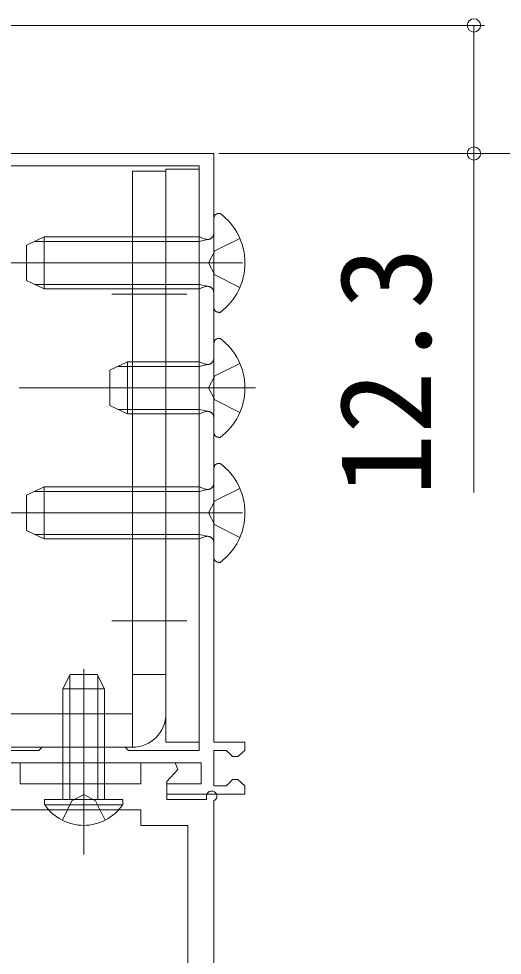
# Model space of a CAD drawing. Units: millimetres, scale not verified. Extents: x -525 to 525, y -785 to 780.
# Drawn here: x -218.4 to -171.9, y 68.2 to 158.1 of the extents above; entities that cross this region are included whole.
import ezdxf
from ezdxf.enums import TextEntityAlignment as Align

# ---------------------------------------------------------------- set-up
doc = ezdxf.new("R2010")
doc.units = ezdxf.units.MM
doc.header["$LTSCALE"] = 4
doc.linetypes.add('DOUBLE_CHAIN2', pattern=[12.8, 9, -1, 0.6, -0.6, 0.6, -1])
for name, color, linetype, lineweight in [('0-2_YKK_11', 30, 'Continuous', 18), ('0-4_YKK_13', 4, 'Continuous', 18), ('0-5_YKK_D', 6, 'Continuous', 18)]:
    doc.layers.add(name, color=color, linetype=linetype, lineweight=lineweight)
doc.styles.add('ＭＳ ゴシック', font='')
doc.styles.get('ＭＳ ゴシック').set_extended_font_data('MS Gothic')

msp = doc.modelspace()

# ---------------------------------------------------------------- linework, layer by layer
at = {"layer": '0-2_YKK_11', "color": 211}
for points in [[(-223.608, 86.655), (-200.808, 86.655), (-200.808, 84.655), (-204.108, 84.655), (-204.108, 83.655), (-196.608, 83.655), (-196.608, 84.467), (-197.308, 85.055), (-197.808, 85.055), (-198.108, 84.755), (-198.408, 84.455), (-199.608, 84.455), (-199.608, 87.855), (-198.408, 87.855), (-198.108, 87.555), (-197.808, 87.255), (-197.308, 87.255), (-196.608, 87.842), (-196.608, 88.655), (-199.608, 88.655), (-199.608, 145.155), (-221.608, 145.155)], [(-200.308, 83.455), (-200.308, 83.155), (-204.108, 83.155), (-204.108, 84.855), (-203.051, 86.026), (-203.33, 86.655), (-206.608, 86.655), (-206.608, 84.655), (-218.208, 84.655), (-218.208, 86.655), (-220.708, 86.655), (-223.308, 79.526), (-223.308, 77.449), (-223.045, 77.151), (-222.608, 76.655), (-222.608, 52.955), (-224.608, 52.955), (-224.608, 34.655)], [(-199.608, 58.655), (-199.608, 82.997)]]:
    msp.add_lwpolyline(points, dxfattribs=at)
for points in [[(-201.008, 87.855), (-201.008, 143.955), (-220.408, 143.955), (-220.408, 136.855), (-223.408, 136.855), (-223.408, 120.955), (-223.108, 120.655), (-223.108, 115.655), (-223.408, 115.355), (-223.408, 102.955), (-223.108, 102.655), (-223.108, 87.855), (-216.408, 87.855), (-216.108, 88.155), (-208.108, 88.155), (-207.808, 87.855)], [(-220.108, 52.955), (-220.108, 81.003), (-219.688, 82.155), (-206.608, 82.155), (-206.608, 80.655), (-202.108, 80.655), (-202.108, 52.955)]]:
    msp.add_lwpolyline(points, close=True, dxfattribs=at)
msp.add_arc((-199.808, 83.455), 0.5, 293.57816, 179.99997, dxfattribs=at)
at = {"layer": '0-4_YKK_13'}
for p, q in [((-204.208, 91.355), (-204.208, 143.455)), ((-196.859, 134.655), (-219.559, 134.655)), ((-202.208, 131.655), (-209.408, 131.655)), ((-195.608, 122.655), (-218.307, 122.655)), ((-196.859, 110.655), (-219.559, 110.655)), ((-202.208, 100.294), (-209.408, 100.294)), ((-212.108, 77.871), (-212.108, 95.639)), ((-204.208, 95.155), (-207.408, 95.155)), ((-222.208, 91.355), (-207.408, 91.355)), ((-207.408, 91.355), (-207.408, 88.155)), ((-222.208, 88.155), (-207.408, 88.155))]:
    msp.add_line(p, q, dxfattribs=at)
at = {"layer": '0-4_YKK_13', "linetype": 'DOUBLE_CHAIN2'}
for p, q in [((-199.008, 139.405), (-199.108, 139.405)), ((-199.608, 130.405), (-199.608, 138.905)), ((-215.908, 137.155), (-217.608, 136.355)), ((-201.008, 136.722), (-216.828, 136.722)), ((-201.008, 137.155), (-215.908, 137.155)), ((-215.908, 137.155), (-215.908, 132.155)), ((-201.008, 137.155), (-201.008, 132.155)), ((-201.008, 137.155), (-200.413, 136.939)), ((-201.008, 136.722), (-200.085, 136.915)), ((-197.096, 137.005), (-199.513, 135.8)), ((-217.608, 136.355), (-217.608, 132.955)), ((-200.122, 134.655), (-199.513, 135.8)), ((-200.122, 134.655), (-199.513, 133.51)), ((-197.096, 132.305), (-199.513, 133.51)), ((-217.608, 132.955), (-215.908, 132.155)), ((-201.008, 132.588), (-216.828, 132.588)), ((-201.008, 132.588), (-200.085, 132.394)), ((-201.008, 132.155), (-200.413, 132.371)), ((-201.008, 132.155), (-215.908, 132.155)), ((-199.008, 129.905), (-199.108, 129.905)), ((-199.608, 118.405), (-199.608, 126.905)), ((-199.008, 127.405), (-199.108, 127.405)), ((-207.908, 125.155), (-209.608, 124.355)), ((-201.008, 125.155), (-207.908, 125.155)), ((-207.908, 125.155), (-207.908, 120.155)), ((-201.008, 125.155), (-201.008, 120.155)), ((-201.008, 125.155), (-200.413, 124.939)), ((-197.096, 125.005), (-199.513, 123.8)), ((-209.608, 124.355), (-209.608, 120.955)), ((-201.008, 124.722), (-208.828, 124.722)), ((-201.008, 124.722), (-200.085, 124.915)), ((-200.122, 122.655), (-199.513, 123.8)), ((-200.122, 122.655), (-199.513, 121.51)), ((-197.096, 120.305), (-199.513, 121.51)), ((-209.608, 120.955), (-207.908, 120.155)), ((-201.008, 120.588), (-208.828, 120.588)), ((-201.008, 120.588), (-200.085, 120.394)), ((-201.008, 120.155), (-207.908, 120.155)), ((-201.008, 120.155), (-200.413, 120.371)), ((-199.008, 117.905), (-199.108, 117.905)), ((-199.008, 115.405), (-199.108, 115.405)), ((-199.608, 106.405), (-199.608, 114.905)), ((-215.908, 113.155), (-217.608, 112.355)), ((-201.008, 112.722), (-216.828, 112.722)), ((-201.008, 113.155), (-215.908, 113.155)), ((-215.908, 113.155), (-215.908, 108.155)), ((-201.008, 113.155), (-201.008, 108.155)), ((-201.008, 113.155), (-200.413, 112.939)), ((-201.008, 112.722), (-200.085, 112.915)), ((-197.096, 113.005), (-199.513, 111.8)), ((-217.608, 112.355), (-217.608, 108.955)), ((-200.122, 110.655), (-199.513, 111.8)), ((-200.122, 110.655), (-199.513, 109.51)), ((-217.608, 108.955), (-215.908, 108.155)), ((-197.096, 108.305), (-199.513, 109.51)), ((-201.008, 108.588), (-216.828, 108.588)), ((-201.008, 108.155), (-215.908, 108.155)), ((-201.008, 108.588), (-200.085, 108.394)), ((-201.008, 108.155), (-200.413, 108.371)), ((-199.008, 105.905), (-199.108, 105.905)), ((-214.108, 93.752), (-213.408, 95.152)), ((-213.454, 95.061), (-213.454, 83.152)), ((-213.408, 95.152), (-210.808, 95.152)), ((-210.108, 93.752), (-210.808, 95.152)), ((-210.762, 95.061), (-210.762, 83.152)), ((-210.108, 93.752), (-214.108, 93.752)), ((-210.108, 93.752), (-210.108, 83.152)), ((-215.858, 83.152), (-210.108, 83.152)), ((-215.858, 83.152), (-215.858, 82.643)), ((-208.358, 83.152), (-208.358, 82.643)), ((-215.858, 82.643), (-210.108, 82.643)), ((-208.358, 82.643), (-214.108, 82.643))]:
    msp.add_line(p, q, dxfattribs=at)
at = {"layer": '0-4_YKK_13'}
msp.add_lwpolyline([(-204.208, 143.455), (-207.408, 143.455), (-207.408, 91.355)], dxfattribs=at)
msp.add_lwpolyline([(-201.008, 143.658), (-204.208, 143.658), (-204.208, 88.658), (-201.008, 88.658)], close=True, dxfattribs=at)
at = {"layer": '0-4_YKK_13', "linetype": 'DOUBLE_CHAIN2'}
for points in [[(-208.358, 83.152), (-214.108, 83.152), (-214.108, 93.752)], [(-214.158, 81.143), (-213.253, 82.998), (-212.108, 83.607)], [(-210.058, 81.143), (-210.963, 82.998), (-212.108, 83.607)]]:
    msp.add_lwpolyline(points, dxfattribs=at)
for centre, radius, start, end in [((-199.108, 138.905), 0.5, 90, 180), ((-202.508, 134.655), 5.9, 306.38156, 53.61844), ((-200.208, 137.503), 0.6, 250.03043, 0), ((-200.208, 131.807), 0.6, 0, 109.96957), ((-199.108, 130.405), 0.5, 180, 270), ((-199.108, 126.905), 0.5, 90, 180), ((-202.508, 122.655), 5.9, 306.38156, 53.61844), ((-200.208, 125.503), 0.6, 250.03043, 0), ((-200.208, 119.807), 0.6, 0, 109.96957), ((-199.108, 118.405), 0.5, 180, 270), ((-199.108, 114.905), 0.5, 90, 180), ((-202.508, 110.655), 5.9, 306.38156, 53.61844), ((-200.208, 113.503), 0.6, 250.03043, 0), ((-200.208, 107.807), 0.6, 0, 109.96957), ((-199.108, 106.405), 0.5, 180, 270), ((-212.108, 85.179), 4.527, 214.06671, 325.93329)]:
    msp.add_arc(centre, radius, start, end, dxfattribs=at)
at = {"layer": '0-4_YKK_13'}
msp.add_arc((-207.408, 91.355), 3.2, 270, 0, dxfattribs=at)
at = {"layer": '0-5_YKK_D'}
for p, q in [((-231.908, 157.455), (-173.608, 157.455)), ((-199.108, 145.155), (-153.608, 145.155)), ((-199.108, 145.155), (-153.608, 145.155)), ((-199.108, 145.155), (-173.608, 145.155))]:
    msp.add_line(p, q, dxfattribs=at)
msp.add_lwpolyline([(-174.608, 157.455), (-174.608, 145.155), (-174.608, 112.605)], dxfattribs=at)
for centre in [(-174.608, 157.455), (-174.608, 145.155)]:
    msp.add_circle(centre, 0.637, dxfattribs=at)

# ---------------------------------------------------------------- texts
at = {"layer": '0-5_YKK_D', "style": 'ＭＳ ゴシック'}
msp.add_text('12.3', height=8.798, rotation=90, dxfattribs=at).set_placement((-176.108, 112.264), align=Align.BOTTOM_LEFT)

doc.saveas('drawing.dxf')
